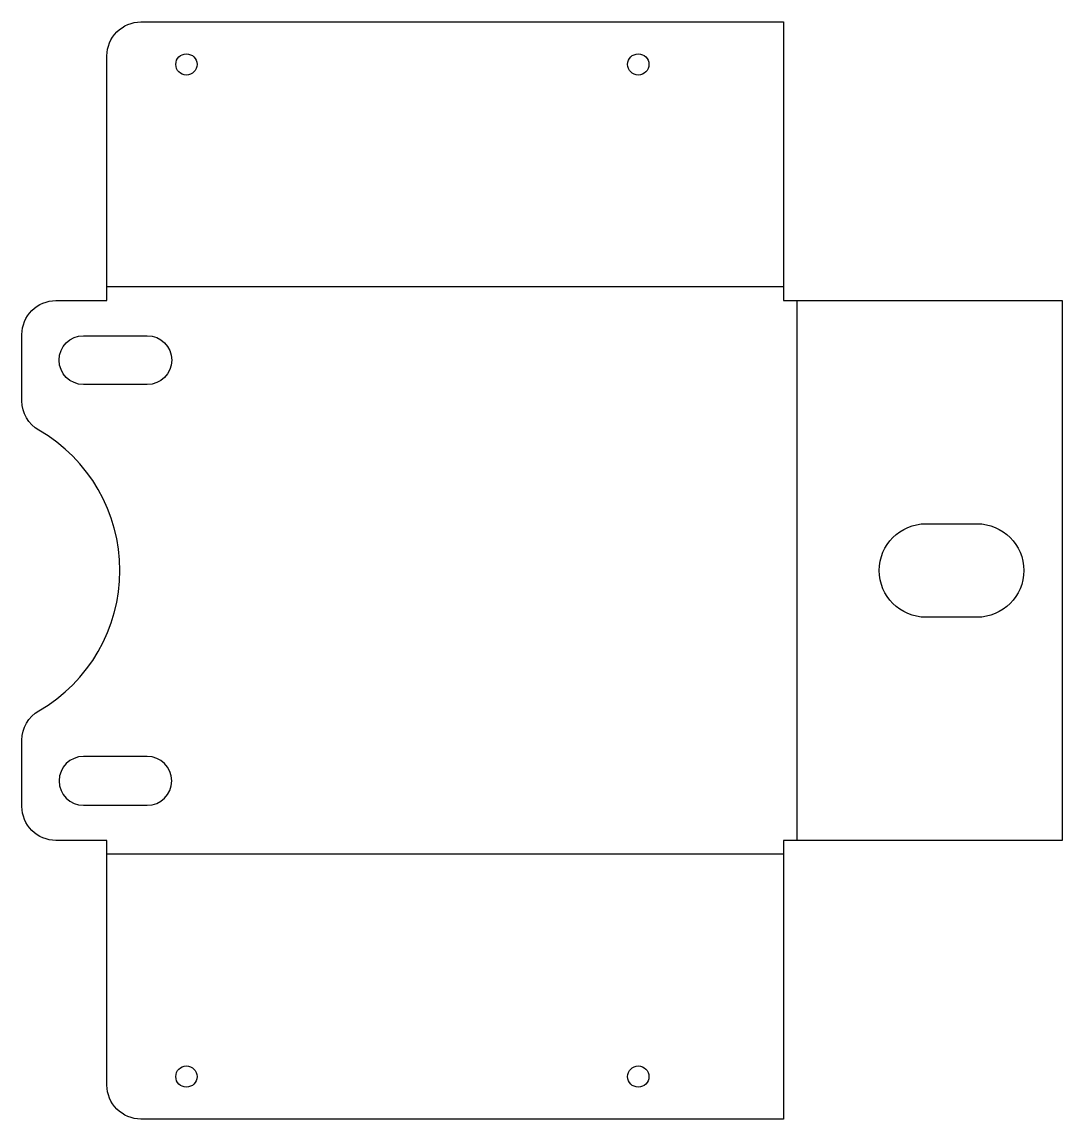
# Model space of a CAD drawing. Extents: x 0 to 245, y -129 to 129.
import ezdxf

# ---------------------------------------------------------------- set-up
doc = ezdxf.new("R2010")
doc.units = 0

msp = doc.modelspace()

# ---------------------------------------------------------------- linework, layer by layer
at = {"layer": '1'}
for points in [[(244.7, 63.5), (244.7, -63.5), (179.14, -63.5), (179.14, -129.06), (28, -129.06, -0.414214), (20, -121.06), (20, -63.5), (8, -63.5, -0.414214), (0, -55.5), (0, -39.92, -0.267925), (4, -32.99, 0.577291), (4, 32.99, -0.267925), (0, 39.92), (0, 55.5, -0.414214), (8, 63.5), (20, 63.5), (20, 121.06, -0.414214), (28, 129.06), (179.14, 129.06), (179.14, 63.5)], [(29.5, 55.25, -1), (29.5, 43.75), (14.5, 43.75, -1), (14.5, 55.25)], [(224.7, 11, -1), (224.7, -11), (212.7, -11, -1), (212.7, 11)], [(29.5, -43.75), (14.5, -43.75, 1), (14.5, -55.25), (29.5, -55.25, 1)]]:
    msp.add_lwpolyline(points, format="xyb", close=True, dxfattribs=at)
for centre in [(38.7, 119.06), (145, 119.06), (38.7, -119.06), (145, -119.06)]:
    msp.add_circle(centre, 2.5, dxfattribs=at)
at = {"layer": '2'}
for p, q in [((179.14, 66.71), (20, 66.71)), ((182.35, -63.5), (182.35, 63.5)), ((179.14, -66.71), (20, -66.71))]:
    msp.add_line(p, q, dxfattribs=at)

doc.saveas('drawing.dxf')
